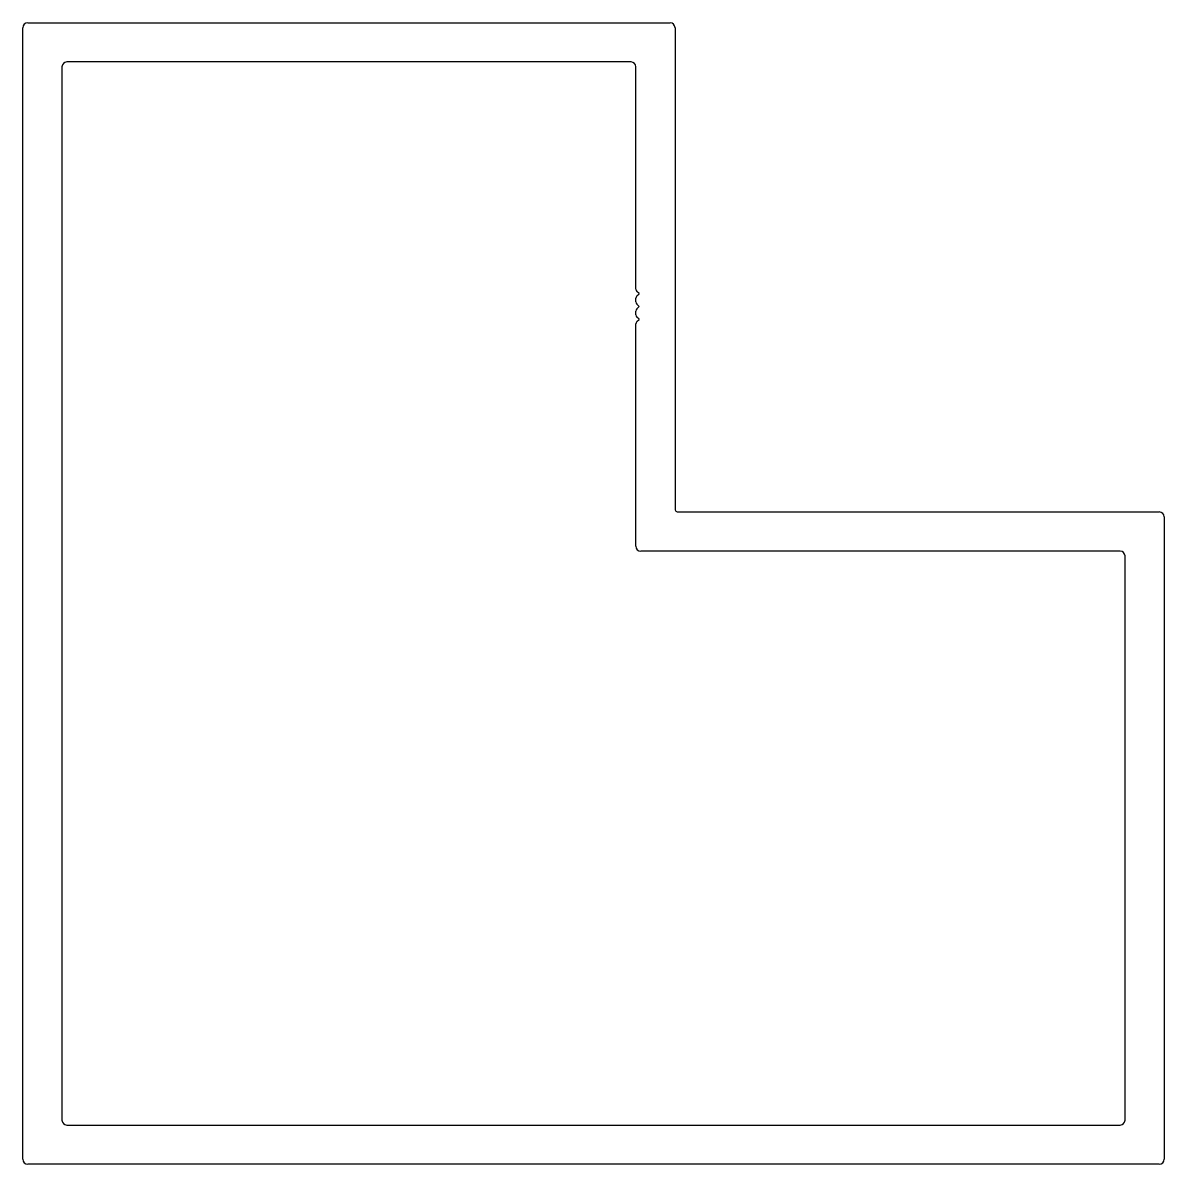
# Model space of a CAD drawing. Extents: x -44 to 44.9, y 0.9 to 89.8.
import ezdxf

# ---------------------------------------------------------------- set-up
doc = ezdxf.new("R2010")
doc.units = 0
doc.layers.add('1', color=7, linetype='CONTINUOUS')
doc.layers.add('2', color=7, linetype='CONTINUOUS')

msp = doc.modelspace()

# ---------------------------------------------------------------- linework, layer by layer
at = {"layer": '1', "color": 7, "linetype": 'CONTINUOUS'}
for p, q in [((-40.97, 86.33, -0.168), (-40.97, 4.288, -0.168)), ((3.353, 86.711, -0.168), (-40.589, 86.711, -0.168)), ((3.734, 69.014, -0.168), (3.734, 86.33, -0.168)), ((3.978, 68.666, -0.168), (3.807, 68.837, -0.168)), ((3.807, 68.484, -0.168), (3.978, 68.655, -0.168)), ((3.734, 68.014, -0.168), (3.734, 68.307, -0.168)), ((3.978, 67.666, -0.168), (3.807, 67.837, -0.168)), ((3.807, 67.484, -0.168), (3.978, 67.655, -0.168)), ((3.734, 67.014, -0.168), (3.734, 67.307, -0.168)), ((3.978, 66.666, -0.168), (3.807, 66.837, -0.168)), ((3.734, 48.992, -0.168), (3.734, 66.307, -0.168)), ((3.807, 66.484, -0.168), (3.978, 66.655, -0.168)), ((41.453, 48.611, -0.168), (4.115, 48.611, -0.168)), ((41.834, 4.288, -0.168), (41.834, 48.23, -0.168)), ((-40.589, 3.907, -0.168), (41.453, 3.907, -0.168))]:
    msp.add_line(p, q, dxfattribs=at)
for centre, radius, start, end in [((-40.589, 86.33, -0.168), 0.381, 90, 180), ((3.353, 86.33, -0.168), 0.381, 0, 90), ((3.984, 69.014, -0.168), 0.25, 180, 225), ((3.984, 68.307, -0.168), 0.25, 135, 180), ((3.973, 68.66, -0.168), 0.008, 315, 45), ((3.984, 68.014, -0.168), 0.25, 180, 225), ((3.973, 67.661, -0.168), 0.008, 315, 45), ((3.984, 67.307, -0.168), 0.25, 135, 180), ((3.984, 67.014, -0.168), 0.25, 180, 225), ((3.984, 66.307, -0.168), 0.25, 135, 180), ((3.973, 66.661, -0.168), 0.008, 315, 45), ((4.115, 48.992, -0.168), 0.381, 180, 270), ((41.453, 48.23, -0.168), 0.381, 0, 90), ((-40.589, 4.288, -0.168), 0.381, 180, 270), ((41.453, 4.288, -0.168), 0.381, 270, 360)]:
    msp.add_arc(centre, radius, start, end, dxfattribs=at)
at = {"layer": '2', "color": 7, "linetype": 'CONTINUOUS'}
for p, q in [((-44.018, 1.24), (-44.018, 89.378)), ((-43.637, 89.759), (6.401, 89.759)), ((6.782, 89.378), (6.782, 51.913)), ((7.036, 51.659), (44.501, 51.659)), ((44.882, 51.278), (44.882, 1.24)), ((44.501, 0.859), (-43.637, 0.859))]:
    msp.add_line(p, q, dxfattribs=at)
for centre, radius, start, end in [((-43.637, 89.378), 0.381, 90, 180), ((6.401, 89.378), 0.381, 0, 90), ((7.036, 51.913), 0.254, 180, 270), ((44.501, 51.278), 0.381, 360, 90), ((-43.637, 1.24), 0.381, 180, 270), ((44.501, 1.24), 0.381, 270, 0)]:
    msp.add_arc(centre, radius, start, end, dxfattribs=at)

doc.saveas('drawing.dxf')
